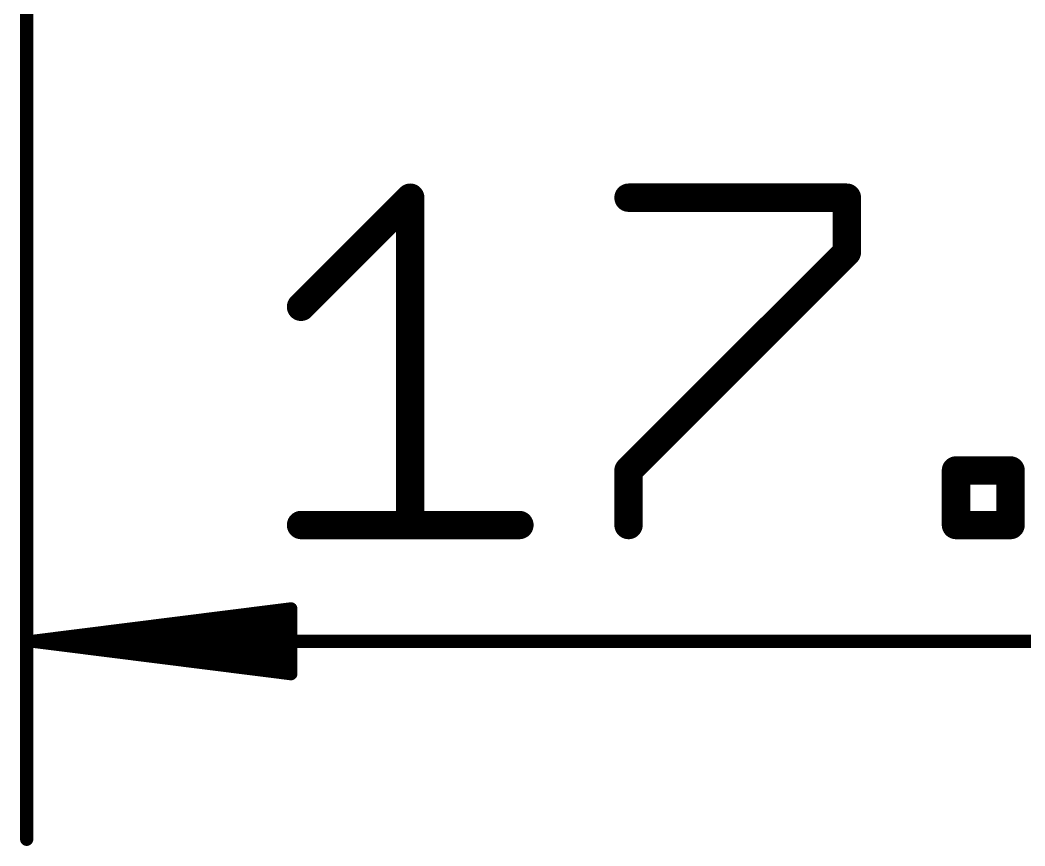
# Model space of a CAD drawing. Extents: x -7.3 to 33, y -8.5 to 28.9.
# Drawn here: x -0.07 to 9.82, y -8.49 to -0.36 of the extents above; entities that cross this region are included whole.
import ezdxf

# ---------------------------------------------------------------- set-up
doc = ezdxf.new("R2010")
doc.units = 0
doc.layers.add('51', color=253, linetype='CONTINUOUS')

msp = doc.modelspace()

# ---------------------------------------------------------------- linework, layer by layer
at = {"layer": '51'}
for points, const_width in [([(0, 9.525), (0, -8.427)], 0.13), ([(2.7002, -3.1834), (3.7747, -2.1089)], 0.2794), ([(3.7747, -2.1089), (3.7747, -5.3323)], 0.2794), ([(5.923, -2.1089), (8.0719, -2.1089)], 0.2794), ([(8.0719, -2.1089), (8.0719, -2.6462)], 0.2794), ([(8.0719, -2.6462), (5.923, -4.7951)], 0.2794), ([(5.923, -4.7951), (5.923, -5.3323)], 0.2794), ([(9.1457, -5.3323), (9.1457, -4.7951)], 0.2794), ([(9.1457, -4.7951), (9.683, -4.7951)], 0.2794), ([(9.683, -4.7951), (9.683, -5.3323)], 0.2794), ([(2.7002, -5.3323), (4.8491, -5.3323)], 0.2794), ([(9.683, -5.3323), (9.1457, -5.3323)], 0.2794), ([(0.065, -6.477), (2.6, -6.1578)], 0.13), ([(2.6, -6.1578), (2.6, -6.7962)], 0.13), ([(0.065, -6.477), (2.6, -6.217)], 0.13), ([(0.065, -6.477), (2.6, -6.347)], 0.13), ([(0.065, -6.477), (17.588, -6.477)], 0.13), ([(2.6, -6.7962), (0.065, -6.477)], 0.13), ([(2.6, -6.607), (0.065, -6.477)], 0.13), ([(2.6, -6.737), (0.065, -6.477)], 0.13)]:
    msp.add_lwpolyline(points, dxfattribs=dict(at, const_width=const_width))
for points, const_width in [([(3.8445, -2.1089, 1), (3.7048, -2.1089)], 0.1397), ([(3.8241, -2.1583, 1), (3.7253, -2.0596)], 0.1397), ([(5.923, -2.0391, 1), (5.923, -2.1788)], 0.1397), ([(8.1417, -2.1089, 1), (8.002, -2.1089)], 0.1397), ([(8.0719, -2.1788, 1), (8.0719, -2.0391)], 0.1397), ([(8.1213, -2.6956, 1), (8.0225, -2.5968)], 0.1397), ([(8.002, -2.6462, 1), (8.1417, -2.6462)], 0.1397), ([(2.6508, -3.134, 1), (2.7496, -3.2328)], 0.1397), ([(5.9928, -4.7951, 1), (5.8531, -4.7951)], 0.1397), ([(5.8736, -4.7457, 1), (5.9724, -4.8445)], 0.1397), ([(9.1457, -4.7252, 1), (9.1457, -4.8649)], 0.1397), ([(9.2156, -4.7951, 1), (9.0759, -4.7951)], 0.1397), ([(9.7528, -4.7951, 1), (9.6131, -4.7951)], 0.1397), ([(9.683, -4.8649, 1), (9.683, -4.7252)], 0.1397), ([(2.7002, -5.2625, 1), (2.7002, -5.4021)], 0.1397), ([(4.8491, -5.4021, 1), (4.8491, -5.2625)], 0.1397), ([(9.1457, -5.2625, 1), (9.1457, -5.4021)], 0.1397), ([(9.683, -5.4021, 1), (9.683, -5.2625)], 0.1397), ([(3.7048, -5.3323, 1), (3.8445, -5.3323)], 0.1397), ([(5.8531, -5.3323, 1), (5.9928, -5.3323)], 0.1397), ([(9.0759, -5.3323, 1), (9.2156, -5.3323)], 0.1397), ([(9.6131, -5.3323, 1), (9.7528, -5.3323)], 0.1397), ([(2.6325, -6.1578, 1), (2.5675, -6.1578)], 0.065), ([(2.6041, -6.19, 1), (2.5959, -6.1255)], 0.065), ([(2.6033, -6.2493, 1), (2.5967, -6.1847)], 0.065), ([(2.6017, -6.3795, 1), (2.5983, -6.3145)], 0.065), ([(0.065, -6.4445, 1), (0.065, -6.5095)], 0.065), ([(0.0691, -6.4448, 1), (0.0609, -6.5092)], 0.065), ([(0.0633, -6.4445, 1), (0.0667, -6.5095)], 0.065), ([(0.0667, -6.4445, 1), (0.0633, -6.5095)], 0.065), ([(0.0683, -6.4447, 1), (0.0617, -6.5093)], 0.065), ([(0.0617, -6.4447, 1), (0.0683, -6.5093)], 0.065), ([(0.0609, -6.4448, 1), (0.0691, -6.5092)], 0.065), ([(2.5983, -6.6395, 1), (2.6017, -6.5745)], 0.065), ([(2.5967, -6.7693, 1), (2.6033, -6.7047)], 0.065), ([(2.5675, -6.7962, 1), (2.6325, -6.7962)], 0.065), ([(2.5959, -6.8285, 1), (2.6041, -6.764)], 0.065), ([(-0.0325, -8.427, 1), (0.0325, -8.427)], 0.065)]:
    msp.add_lwpolyline(points, format="xyb", dxfattribs=dict(at, const_width=const_width))

doc.saveas('drawing.dxf')
